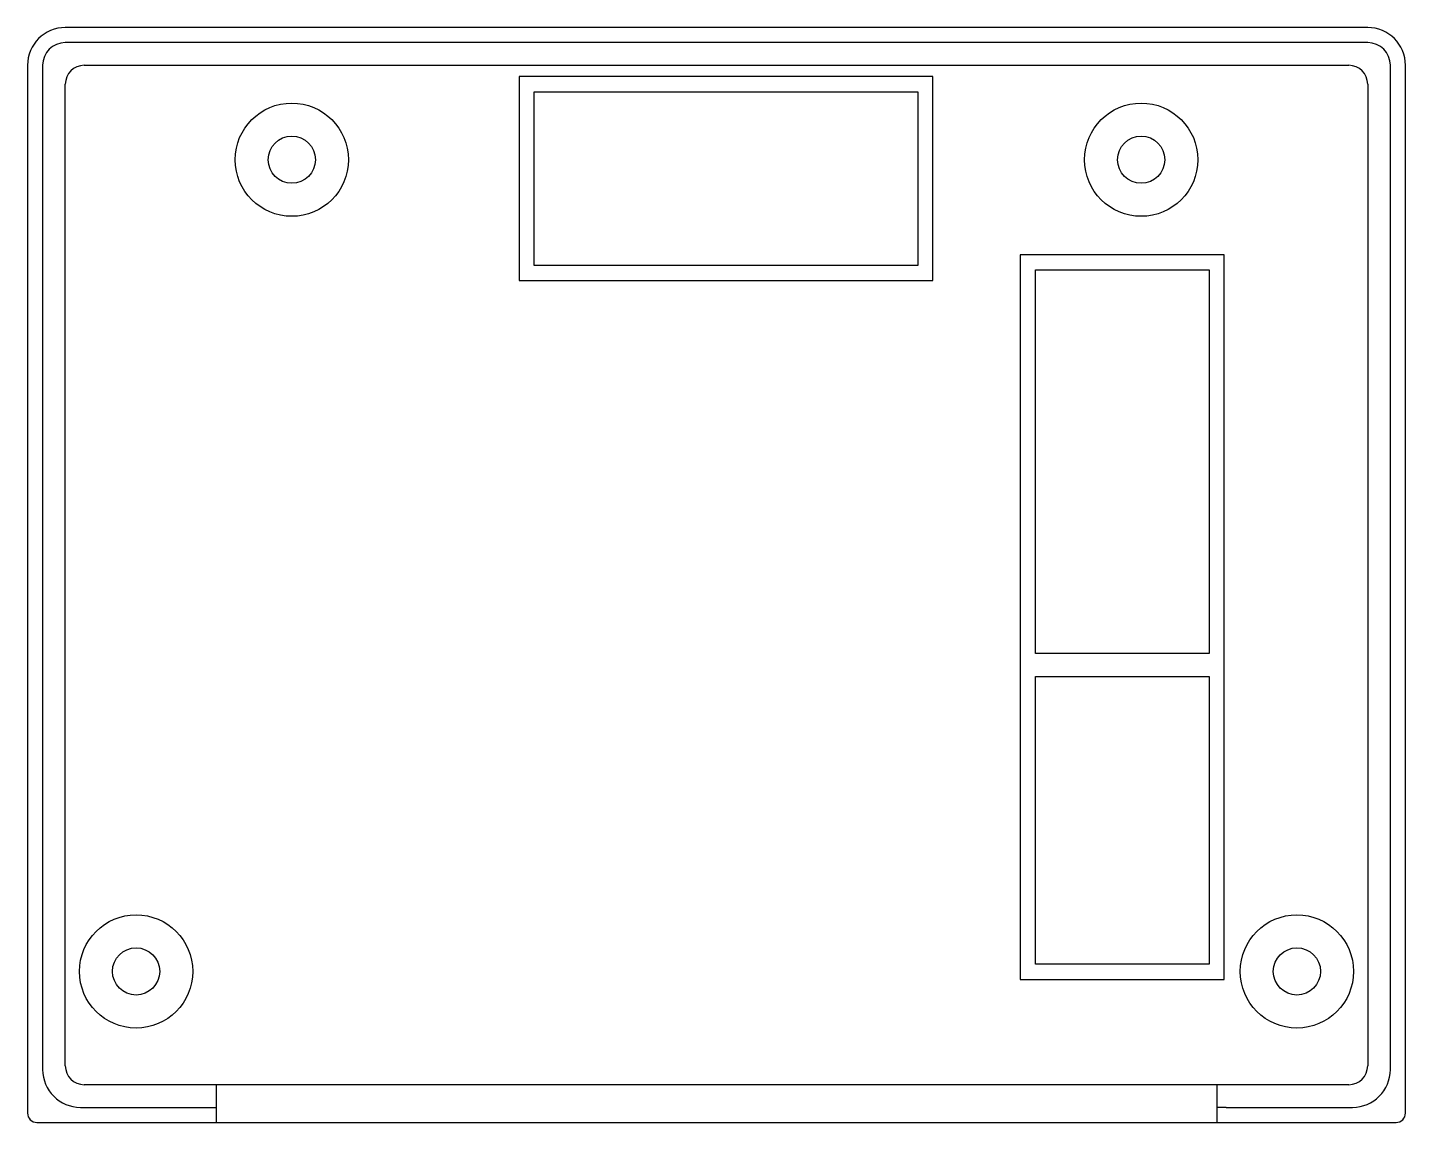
# Model space of a CAD drawing. Header units: millimetres. Extents: x -36.5 to 36.5, y -27.5 to 30.5.
import ezdxf

# ---------------------------------------------------------------- set-up
doc = ezdxf.new("R2010")
doc.units = ezdxf.units.MM
doc.layers.get('0').update_dxf_attribs({"linetype": 'CONTINUOUS'})

msp = doc.modelspace()

# ---------------------------------------------------------------- linework, layer by layer
for p, q in [((34.5, 30.5), (-34.5, 30.5)), ((34.5, 29.7), (-34.5, 29.7)), ((-36.5, 28.5), (-36.5, -27)), ((-35.7, 28.5), (-35.7, -24.7)), ((-33.5, 28.5), (33.5, 28.5)), ((35.7, -24.7), (35.7, 28.5)), ((36.5, -27), (36.5, 28.5)), ((-34.5, -24.5), (-34.5, 27.5)), ((-9.66, 27.1038), (-1.5638, 27.1038)), ((-9.66, 20.7537), (-9.66, 27.1038)), ((-1.5638, 27.1038), (2.5638, 27.1038)), ((2.5638, 27.1038), (10.66, 27.1038)), ((10.66, 27.1038), (10.66, 20.7537)), ((34.5, 27.5), (34.5, -24.5)), ((-9.66, 19.325), (-9.66, 20.7537)), ((10.66, 20.7537), (10.66, 19.325)), ((-9.66, 17.8962), (-9.66, 19.325)), ((10.66, 19.325), (10.66, 17.8962)), ((10.66, 17.8962), (-9.66, 17.8962)), ((16.8962, 17.66), (18.325, 17.66)), ((16.8962, -2.66), (16.8962, 17.66)), ((18.325, 17.66), (19.7537, 17.66)), ((19.7537, 17.66), (26.1038, 17.66)), ((26.1038, 17.66), (26.1038, 9.5638)), ((26.1038, 9.5638), (26.1038, 5.4362)), ((26.1038, 5.4362), (26.1038, -2.66)), ((18.325, -2.66), (16.8962, -2.66)), ((19.7537, -2.66), (18.325, -2.66)), ((26.1038, -2.66), (19.7537, -2.66)), ((16.8962, -3.88), (18.325, -3.88)), ((16.8962, -19.12), (16.8962, -3.88)), ((18.325, -3.88), (19.7537, -3.88)), ((19.7537, -3.88), (26.1038, -3.88)), ((26.1038, -3.88), (26.1038, -10.23)), ((26.1038, -10.23), (26.1038, -12.77)), ((26.1038, -12.77), (26.1038, -19.12)), ((18.325, -19.12), (16.8962, -19.12)), ((19.7537, -19.12), (18.325, -19.12)), ((26.1038, -19.12), (19.7537, -19.12)), ((-27, -25.5), (-33.5, -25.5)), ((27, -25.5), (-27, -25.5)), ((-26.5, -25.5), (-26.5, -27.5)), ((26.5, -25.5), (26.5, -27.5)), ((33.5, -25.5), (27, -25.5)), ((-33.7, -26.7), (-27, -26.7)), ((-27, -26.7), (-26.5, -26.7)), ((27, -26.7), (26.5, -26.7)), ((27, -26.7), (33.7, -26.7)), ((-36, -27.5), (-27, -27.5)), ((-27, -27.5), (27, -27.5)), ((27, -27.5), (36, -27.5))]:
    msp.add_line(p, q)
for points in [[(-1.5638, 27.9038), (-10.46, 27.9038), (-10.46, 20.7537), (-10.46, 19.325), (-10.46, 17.0962), (11.46, 17.0962), (11.46, 19.325), (11.46, 20.7537), (11.46, 27.9038), (2.5638, 27.9038)], [(26.9038, 18.46), (16.0962, 18.46), (16.0962, -19.92), (26.9038, -19.92)]]:
    msp.add_lwpolyline(points, close=True)
for centre, radius in [((-22.5, 23.5), 3), ((22.5, 23.5), 3), ((-22.5, 23.5), 1.25), ((22.5, 23.5), 1.25), ((-30.75, -19.5), 3), ((30.75, -19.5), 3), ((-30.75, -19.5), 1.25), ((30.75, -19.5), 1.25)]:
    msp.add_circle(centre, radius)
for centre, radius, start, end in [((-34.5, 28.5), 2, 90, 180), ((34.5, 28.5), 2, 0, 90), ((-34.5, 28.5), 1.2, 90, 180), ((34.5, 28.5), 1.2, 0, 90), ((-33.5, 27.5), 1, 90, 180), ((33.5, 27.5), 1, 0, 90), ((-33.7, -24.7), 2, 180, 270), ((-33.5, -24.5), 1, 180, 270), ((33.5, -24.5), 1, 270, 360), ((33.7, -24.7), 2, -90, 0), ((-36, -27), 0.5, 180, 270), ((36, -27), 0.5, -90, 0)]:
    msp.add_arc(centre, radius, start, end)

doc.saveas('drawing.dxf')
